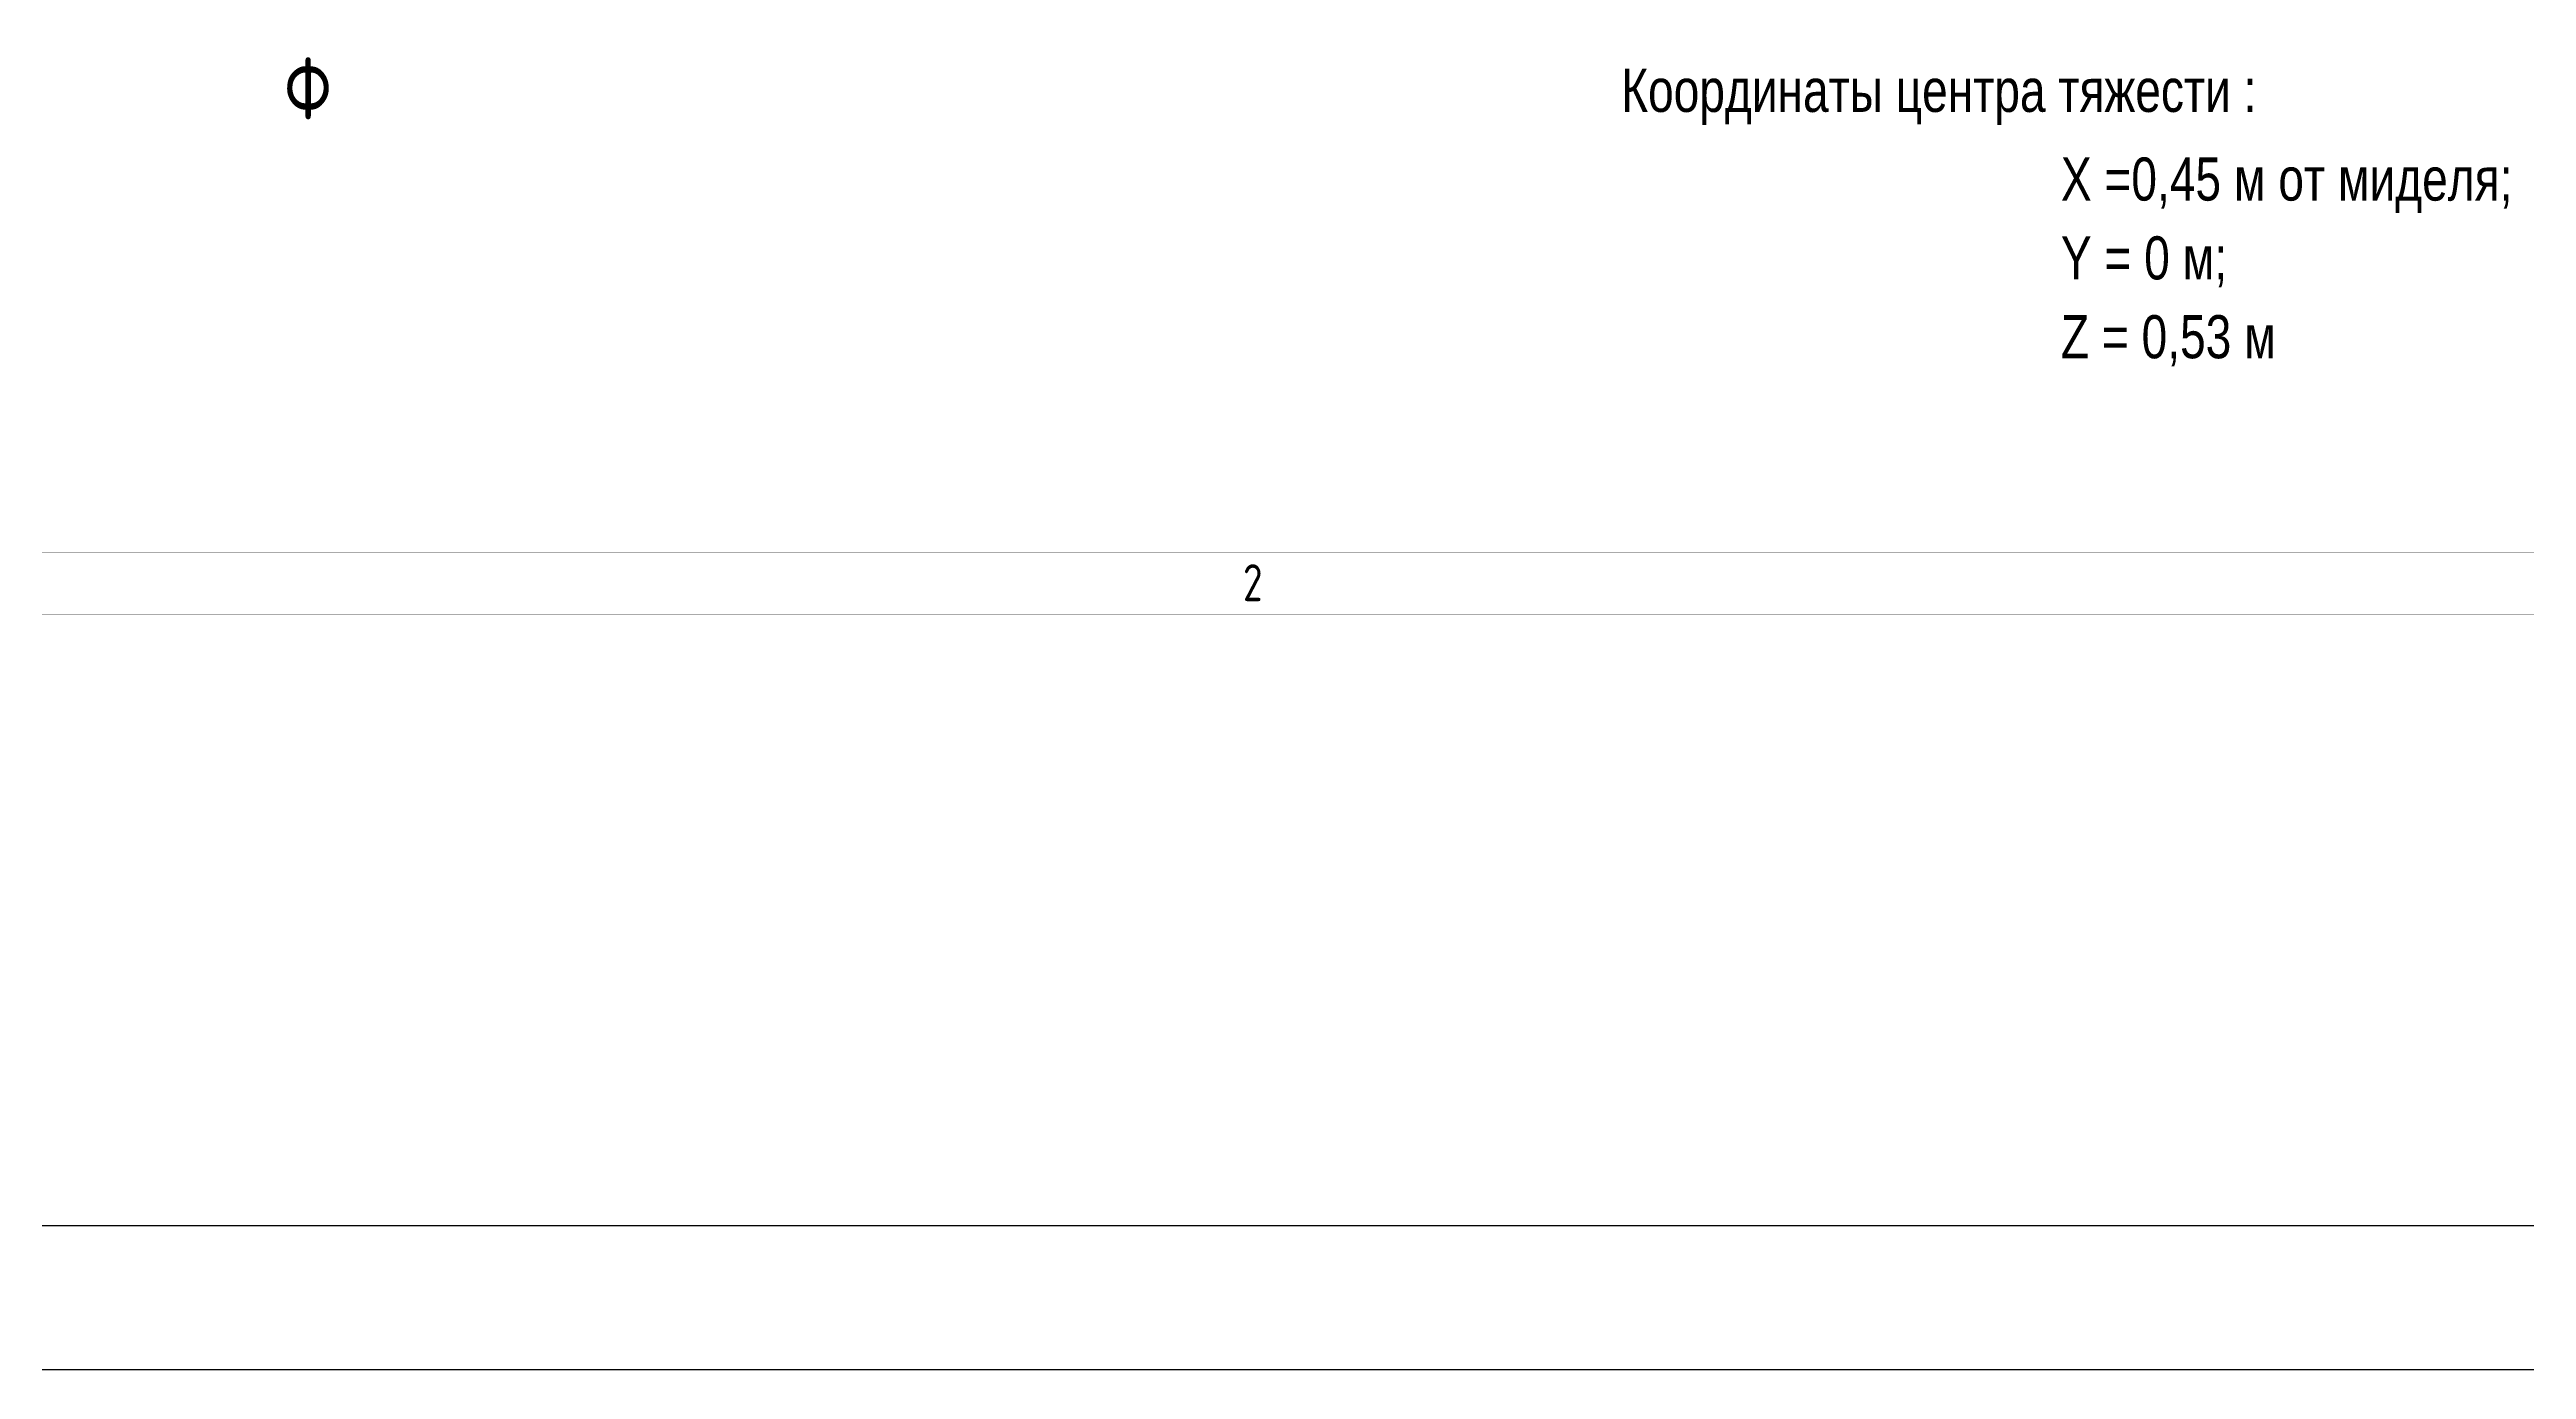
# Model space of a CAD drawing. Header units: millimetres. Extents: x 42007 to 66124, y -556 to 6894.
# Drawn here: x 51502 to 53512, y -556 to 515 of the extents above; entities that cross this region are included whole.
import ezdxf

# ---------------------------------------------------------------- set-up
doc = ezdxf.new("R2010")
doc.units = ezdxf.units.MM
doc.linetypes.add('K5LT32769', pattern=[0])
doc.linetypes.add('K5LT32775', pattern=[0])
doc.styles.add('KTEXTSTYLE', font='GOST_AU.SHX', dxfattribs={"width": 0.96, "height": 5})
doc.styles.add('style5', font='arial.ttf', dxfattribs={"height": 3})

msp = doc.modelspace()

# ---------------------------------------------------------------- linework, layer by layer
at = {"color": 2}
for points in [[(42007.102, -556.488), (66124.1, -556.488), (66124.1, 6894.349), (42007.102, 6894.349)], [(42239.188, -439.554), (65841.366, -439.554), (65841.366, 6859.821), (42239.188, 6859.821)]]:
    msp.add_lwpolyline(points, close=True, dxfattribs=at)
at = {"color": 7, "linetype": 'K5LT32769', "const_width": 0.18}
msp.add_lwpolyline([(43026.651, 5996.745), (55636.651, 5996.745), (55636.651, 56.745), (43026.651, 56.745)], close=True, dxfattribs=at)
at = {"color": 1, "linetype": 'K5LT32775', "true_color": 0xff0000, "const_width": 0.18}
msp.add_lwpolyline([(55586.651, 106.745), (43226.651, 106.745), (43226.651, 5946.745), (55586.651, 5946.745)], close=True, dxfattribs=at)

# ---------------------------------------------------------------- texts
at = {"color": 7, "insert": (51692.47, 508.413), "char_height": 2.5, "attachment_point": 1, "rotation": 359.99983, "style": 'KTEXTSTYLE'}
msp.add_mtext('\\H3.5;\\W0.965;\\Q15;\\Q0;\\H50.00;Ф', dxfattribs=at)
at = {"color": 7, "attachment_point": 1}
for s, insert, char_height, style in [('\\H3.5;\\W0.965;\\Q15;\\Q0;\\W0.765;\\H35.00;Координаты центра тяжести :', (52777.303, 499.406), 2.4, 'style5'), ('{\\H14.58x;\\W0.765;X =0,45 м от миделя;}', (53134.128, 427.406), 2.4, 'style5'), ('\\H3.5;\\W0.965;\\Q15;\\Q0;\\W0.765;\\H35.00;Y = 0 м; ', (53134.128, 363.406), 2.4, 'style5'), ('\\H3.5;\\W0.965;\\Q15;\\Q0;\\W0.765;\\H35.00;Z = 0,53 м', (53134.128, 299.406), 2.4, 'style5'), ('\\H3.5;\\W0.965;\\Q15;\\Q0;\\H30.00;{\\c16711935;2}', (52470.368, 97.225), 3, 'KTEXTSTYLE')]:
    msp.add_mtext(s, dxfattribs=dict(at, insert=insert, char_height=char_height, style=style))

doc.saveas('drawing.dxf')
